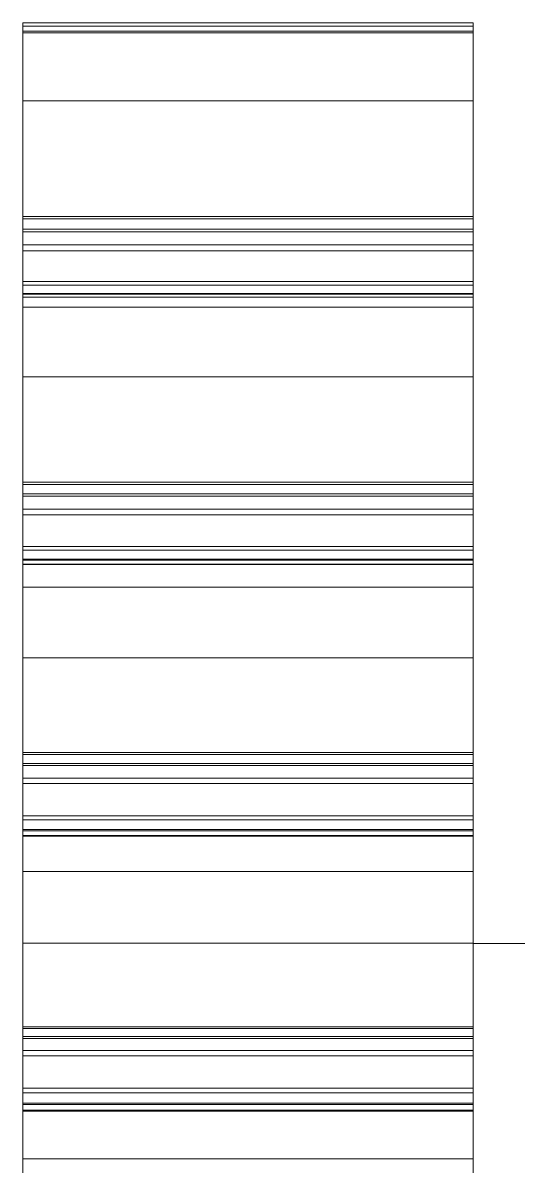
# Model space of a CAD drawing. Header units: millimetres. Extents: x 278858 to 279223, y 218711 to 219074.
# Drawn here: x 279146.13 to 279151.63, y 218819.36 to 218832.05 of the extents above; entities that cross this region are included whole.
import ezdxf

# ---------------------------------------------------------------- set-up
doc = ezdxf.new("R2010")
doc.units = ezdxf.units.MM
doc.header["$LTSCALE"] = 2
doc.layers.add('AM_9', color=251, linetype='Continuous', lineweight=15)

msp = doc.modelspace()

# ---------------------------------------------------------------- linework, layer by layer
at = {"layer": 'AM_9'}
for p, q in [((279146.131, 218832.014), (279146.131, 218832.049)), ((279146.131, 218832.049), (279151.131, 218832.049)), ((279146.131, 218831.957), (279146.131, 218832.014)), ((279146.131, 218832.014), (279151.131, 218832.014)), ((279146.131, 218831.956), (279146.131, 218831.957)), ((279146.131, 218831.957), (279146.131, 218831.957)), ((279146.131, 218831.957), (279146.131, 218831.957)), ((279146.131, 218831.957), (279146.131, 218831.957)), ((279146.131, 218831.957), (279151.131, 218831.957)), ((279146.131, 218831.955), (279146.131, 218831.956)), ((279146.131, 218831.954), (279146.131, 218831.955)), ((279146.131, 218831.953), (279146.131, 218831.954)), ((279146.131, 218831.952), (279146.131, 218831.953)), ((279146.131, 218831.95), (279146.131, 218831.952)), ((279146.131, 218831.948), (279146.131, 218831.95)), ((279146.131, 218831.946), (279146.131, 218831.948)), ((279146.131, 218831.944), (279146.131, 218831.946)), ((279146.131, 218831.941), (279146.131, 218831.944)), ((279146.131, 218831.938), (279146.131, 218831.941)), ((279146.131, 218831.938), (279146.131, 218831.183)), ((279146.131, 218831.938), (279151.131, 218831.938)), ((279151.131, 218832.049), (279151.131, 218832.014)), ((279151.131, 218832.014), (279151.131, 218831.957)), ((279151.131, 218831.957), (279151.131, 218831.956)), ((279151.131, 218831.957), (279151.131, 218831.957)), ((279151.131, 218831.957), (279151.131, 218831.957)), ((279151.131, 218831.957), (279151.131, 218831.957)), ((279151.131, 218831.956), (279151.131, 218831.955)), ((279151.131, 218831.955), (279151.131, 218831.954)), ((279151.131, 218831.954), (279151.131, 218831.953)), ((279151.131, 218831.953), (279151.131, 218831.952)), ((279151.131, 218831.952), (279151.131, 218831.95)), ((279151.131, 218831.95), (279151.131, 218831.948)), ((279151.131, 218831.948), (279151.131, 218831.946)), ((279151.131, 218831.946), (279151.131, 218831.944)), ((279151.131, 218831.944), (279151.131, 218831.941)), ((279151.131, 218831.941), (279151.131, 218831.938)), ((279151.131, 218831.183), (279151.131, 218831.938)), ((279146.131, 218831.141), (279146.131, 218831.183)), ((279146.131, 218831.183), (279151.131, 218831.183)), ((279151.131, 218831.183), (279151.131, 218831.141)), ((279146.131, 218831.1), (279146.131, 218831.141)), ((279146.131, 218831.059), (279146.131, 218831.1)), ((279146.131, 218831.019), (279146.131, 218831.059)), ((279151.131, 218831.141), (279151.131, 218831.1)), ((279151.131, 218831.1), (279151.131, 218831.059)), ((279151.131, 218831.059), (279151.131, 218831.019)), ((279146.131, 218830.979), (279146.131, 218831.019)), ((279146.131, 218830.94), (279146.131, 218830.979)), ((279146.131, 218830.901), (279146.131, 218830.94)), ((279151.131, 218831.019), (279151.131, 218830.979)), ((279151.131, 218830.979), (279151.131, 218830.94)), ((279151.131, 218830.94), (279151.131, 218830.901)), ((279146.131, 218830.863), (279146.131, 218830.901)), ((279146.131, 218830.825), (279146.131, 218830.863)), ((279146.131, 218830.788), (279146.131, 218830.825)), ((279146.131, 218830.751), (279146.131, 218830.788)), ((279151.131, 218830.901), (279151.131, 218830.863)), ((279151.131, 218830.863), (279151.131, 218830.825)), ((279151.131, 218830.825), (279151.131, 218830.788)), ((279151.131, 218830.788), (279151.131, 218830.751)), ((279146.131, 218830.714), (279146.131, 218830.751)), ((279146.131, 218830.678), (279146.131, 218830.714)), ((279146.131, 218830.643), (279146.131, 218830.678)), ((279151.131, 218830.751), (279151.131, 218830.714)), ((279151.131, 218830.714), (279151.131, 218830.678)), ((279151.131, 218830.678), (279151.131, 218830.643)), ((279146.131, 218830.608), (279146.131, 218830.643)), ((279146.131, 218830.573), (279146.131, 218830.608)), ((279146.131, 218830.539), (279146.131, 218830.573)), ((279146.131, 218830.505), (279146.131, 218830.539)), ((279151.131, 218830.643), (279151.131, 218830.608)), ((279151.131, 218830.608), (279151.131, 218830.573)), ((279151.131, 218830.573), (279151.131, 218830.539)), ((279151.131, 218830.539), (279151.131, 218830.505)), ((279146.131, 218830.472), (279146.131, 218830.505)), ((279146.131, 218830.439), (279146.131, 218830.472)), ((279146.131, 218830.407), (279146.131, 218830.439)), ((279146.131, 218830.375), (279146.131, 218830.407)), ((279151.131, 218830.505), (279151.131, 218830.472)), ((279151.131, 218830.472), (279151.131, 218830.439)), ((279151.131, 218830.439), (279151.131, 218830.407)), ((279151.131, 218830.407), (279151.131, 218830.375)), ((279146.131, 218830.343), (279146.131, 218830.375)), ((279146.131, 218830.312), (279146.131, 218830.343)), ((279146.131, 218830.282), (279146.131, 218830.312)), ((279146.131, 218830.252), (279146.131, 218830.282)), ((279151.131, 218830.375), (279151.131, 218830.343)), ((279151.131, 218830.343), (279151.131, 218830.312)), ((279151.131, 218830.312), (279151.131, 218830.282)), ((279151.131, 218830.282), (279151.131, 218830.252)), ((279146.131, 218830.222), (279146.131, 218830.252)), ((279146.131, 218830.193), (279146.131, 218830.222)), ((279146.131, 218830.164), (279146.131, 218830.193)), ((279146.131, 218830.135), (279146.131, 218830.164)), ((279151.131, 218830.252), (279151.131, 218830.222)), ((279151.131, 218830.222), (279151.131, 218830.193)), ((279151.131, 218830.193), (279151.131, 218830.164)), ((279151.131, 218830.164), (279151.131, 218830.135)), ((279146.131, 218830.107), (279146.131, 218830.135)), ((279146.131, 218830.08), (279146.131, 218830.107)), ((279146.131, 218830.053), (279146.131, 218830.08)), ((279146.131, 218830.026), (279146.131, 218830.053)), ((279146.131, 218829.999), (279146.131, 218830.026)), ((279151.131, 218830.135), (279151.131, 218830.107)), ((279151.131, 218830.107), (279151.131, 218830.08)), ((279151.131, 218830.08), (279151.131, 218830.053)), ((279151.131, 218830.053), (279151.131, 218830.026)), ((279151.131, 218830.026), (279151.131, 218829.999)), ((279146.131, 218829.974), (279146.131, 218829.999)), ((279146.131, 218829.948), (279146.131, 218829.974)), ((279146.131, 218829.923), (279146.131, 218829.948)), ((279146.131, 218829.898), (279146.131, 218829.923)), ((279146.131, 218829.872), (279146.131, 218829.898)), ((279146.131, 218829.898), (279151.131, 218829.898)), ((279151.131, 218829.999), (279151.131, 218829.974)), ((279151.131, 218829.974), (279151.131, 218829.948)), ((279151.131, 218829.948), (279151.131, 218829.923)), ((279151.131, 218829.923), (279151.131, 218829.898)), ((279151.131, 218829.898), (279151.131, 218829.872)), ((279146.131, 218829.758), (279146.131, 218829.872)), ((279146.131, 218829.872), (279151.131, 218829.872)), ((279151.131, 218829.872), (279151.131, 218829.758)), ((279146.131, 218829.731), (279146.131, 218829.758)), ((279146.131, 218829.758), (279151.131, 218829.758)), ((279146.131, 218829.585), (279146.131, 218829.731)), ((279146.131, 218829.731), (279151.131, 218829.731)), ((279151.131, 218829.758), (279151.131, 218829.731)), ((279151.131, 218829.731), (279151.131, 218829.585)), ((279146.131, 218829.52), (279146.131, 218829.585)), ((279146.131, 218829.585), (279151.131, 218829.585)), ((279146.131, 218829.52), (279146.131, 218829.176)), ((279146.131, 218829.52), (279151.131, 218829.52)), ((279151.131, 218829.585), (279151.131, 218829.52)), ((279151.131, 218829.176), (279151.131, 218829.52)), ((279146.131, 218829.136), (279146.131, 218829.176)), ((279146.131, 218829.176), (279151.131, 218829.176)), ((279146.131, 218829.046), (279146.131, 218829.136)), ((279146.131, 218829.136), (279151.131, 218829.136)), ((279151.131, 218829.176), (279151.131, 218829.136)), ((279151.131, 218829.136), (279151.131, 218829.046)), ((279146.131, 218829.036), (279146.131, 218829.046)), ((279146.131, 218829.046), (279151.131, 218829.046)), ((279146.131, 218829.005), (279146.131, 218829.036)), ((279146.131, 218829.036), (279151.131, 218829.036)), ((279151.131, 218829.046), (279151.131, 218829.036)), ((279151.131, 218829.036), (279151.131, 218829.005)), ((279146.131, 218829.004), (279146.131, 218829.005)), ((279146.131, 218829.005), (279146.131, 218829.005)), ((279146.131, 218829.005), (279146.131, 218829.005)), ((279146.131, 218829.005), (279151.131, 218829.005)), ((279146.131, 218829.003), (279146.131, 218829.004)), ((279146.131, 218829.004), (279146.131, 218829.004)), ((279146.131, 218829.002), (279146.131, 218829.003)), ((279146.131, 218829.001), (279146.131, 218829.002)), ((279146.131, 218829), (279146.131, 218829.001)), ((279146.131, 218828.998), (279146.131, 218829)), ((279146.131, 218828.997), (279146.131, 218828.998)), ((279146.131, 218828.995), (279146.131, 218828.997)), ((279146.131, 218828.993), (279146.131, 218828.995)), ((279146.131, 218828.991), (279146.131, 218828.993)), ((279146.131, 218828.988), (279146.131, 218828.991)), ((279146.131, 218828.986), (279146.131, 218828.988)), ((279146.131, 218828.983), (279146.131, 218828.986)), ((279146.131, 218828.98), (279146.131, 218828.983)), ((279146.131, 218828.977), (279146.131, 218828.98)), ((279146.131, 218828.973), (279146.131, 218828.977)), ((279146.131, 218828.97), (279146.131, 218828.973)), ((279146.131, 218828.966), (279146.131, 218828.97)), ((279146.131, 218828.962), (279146.131, 218828.966)), ((279146.131, 218828.957), (279146.131, 218828.962)), ((279146.131, 218828.953), (279146.131, 218828.957)), ((279146.131, 218828.948), (279146.131, 218828.953)), ((279146.131, 218828.943), (279146.131, 218828.948)), ((279146.131, 218828.937), (279146.131, 218828.943)), ((279146.131, 218828.932), (279146.131, 218828.937)), ((279146.131, 218828.926), (279146.131, 218828.932)), ((279146.131, 218828.92), (279146.131, 218828.926)), ((279146.131, 218828.914), (279146.131, 218828.92)), ((279146.131, 218828.907), (279146.131, 218828.914)), ((279146.131, 218828.9), (279146.131, 218828.907)), ((279146.131, 218828.893), (279146.131, 218828.9)), ((279146.131, 218828.893), (279146.131, 218828.121)), ((279146.131, 218828.893), (279151.131, 218828.893)), ((279151.131, 218829.005), (279151.131, 218829.004)), ((279151.131, 218829.005), (279151.131, 218829.005)), ((279151.131, 218829.005), (279151.131, 218829.005)), ((279151.131, 218829.004), (279151.131, 218829.003)), ((279151.131, 218829.004), (279151.131, 218829.004)), ((279151.131, 218829.003), (279151.131, 218829.002)), ((279151.131, 218829.002), (279151.131, 218829.001)), ((279151.131, 218829.001), (279151.131, 218829)), ((279151.131, 218829), (279151.131, 218828.998)), ((279151.131, 218828.998), (279151.131, 218828.997)), ((279151.131, 218828.997), (279151.131, 218828.995)), ((279151.131, 218828.995), (279151.131, 218828.993)), ((279151.131, 218828.993), (279151.131, 218828.991)), ((279151.131, 218828.991), (279151.131, 218828.988)), ((279151.131, 218828.988), (279151.131, 218828.986)), ((279151.131, 218828.986), (279151.131, 218828.983)), ((279151.131, 218828.983), (279151.131, 218828.98)), ((279151.131, 218828.98), (279151.131, 218828.977)), ((279151.131, 218828.977), (279151.131, 218828.973)), ((279151.131, 218828.973), (279151.131, 218828.97)), ((279151.131, 218828.97), (279151.131, 218828.966)), ((279151.131, 218828.966), (279151.131, 218828.962)), ((279151.131, 218828.962), (279151.131, 218828.957)), ((279151.131, 218828.957), (279151.131, 218828.953)), ((279151.131, 218828.953), (279151.131, 218828.948)), ((279151.131, 218828.948), (279151.131, 218828.943)), ((279151.131, 218828.943), (279151.131, 218828.937)), ((279151.131, 218828.937), (279151.131, 218828.932)), ((279151.131, 218828.932), (279151.131, 218828.926)), ((279151.131, 218828.926), (279151.131, 218828.92)), ((279151.131, 218828.92), (279151.131, 218828.914)), ((279151.131, 218828.914), (279151.131, 218828.907)), ((279151.131, 218828.907), (279151.131, 218828.9)), ((279151.131, 218828.9), (279151.131, 218828.893)), ((279151.131, 218828.121), (279151.131, 218828.893)), ((279146.131, 218828.083), (279146.131, 218828.121)), ((279146.131, 218828.121), (279151.131, 218828.121)), ((279151.131, 218828.121), (279151.131, 218828.083)), ((279146.131, 218828.045), (279146.131, 218828.083)), ((279146.131, 218828.007), (279146.131, 218828.045)), ((279146.131, 218827.97), (279146.131, 218828.007)), ((279151.131, 218828.083), (279151.131, 218828.045)), ((279151.131, 218828.045), (279151.131, 218828.007)), ((279151.131, 218828.007), (279151.131, 218827.97)), ((279146.131, 218827.933), (279146.131, 218827.97)), ((279146.131, 218827.897), (279146.131, 218827.933)), ((279146.131, 218827.862), (279146.131, 218827.897)), ((279151.131, 218827.97), (279151.131, 218827.933)), ((279151.131, 218827.933), (279151.131, 218827.897)), ((279151.131, 218827.897), (279151.131, 218827.862)), ((279146.131, 218827.826), (279146.131, 218827.862)), ((279146.131, 218827.792), (279146.131, 218827.826)), ((279146.131, 218827.757), (279146.131, 218827.792)), ((279146.131, 218827.723), (279146.131, 218827.757)), ((279151.131, 218827.862), (279151.131, 218827.826)), ((279151.131, 218827.826), (279151.131, 218827.792)), ((279151.131, 218827.792), (279151.131, 218827.757)), ((279151.131, 218827.757), (279151.131, 218827.723)), ((279146.131, 218827.69), (279146.131, 218827.723)), ((279146.131, 218827.657), (279146.131, 218827.69)), ((279146.131, 218827.625), (279146.131, 218827.657)), ((279146.131, 218827.593), (279146.131, 218827.625)), ((279151.131, 218827.723), (279151.131, 218827.69)), ((279151.131, 218827.69), (279151.131, 218827.657)), ((279151.131, 218827.657), (279151.131, 218827.625)), ((279151.131, 218827.625), (279151.131, 218827.593)), ((279146.131, 218827.561), (279146.131, 218827.593)), ((279146.131, 218827.53), (279146.131, 218827.561)), ((279146.131, 218827.499), (279146.131, 218827.53)), ((279146.131, 218827.469), (279146.131, 218827.499)), ((279151.131, 218827.593), (279151.131, 218827.561)), ((279151.131, 218827.561), (279151.131, 218827.53)), ((279151.131, 218827.53), (279151.131, 218827.499)), ((279151.131, 218827.499), (279151.131, 218827.469)), ((279146.131, 218827.439), (279146.131, 218827.469)), ((279146.131, 218827.409), (279146.131, 218827.439)), ((279146.131, 218827.38), (279146.131, 218827.409)), ((279146.131, 218827.352), (279146.131, 218827.38)), ((279151.131, 218827.469), (279151.131, 218827.439)), ((279151.131, 218827.439), (279151.131, 218827.409)), ((279151.131, 218827.409), (279151.131, 218827.38)), ((279151.131, 218827.38), (279151.131, 218827.352)), ((279146.131, 218827.324), (279146.131, 218827.352)), ((279146.131, 218827.296), (279146.131, 218827.324)), ((279146.131, 218827.268), (279146.131, 218827.296)), ((279146.131, 218827.242), (279146.131, 218827.268)), ((279146.131, 218827.215), (279146.131, 218827.242)), ((279151.131, 218827.352), (279151.131, 218827.324)), ((279151.131, 218827.324), (279151.131, 218827.296)), ((279151.131, 218827.296), (279151.131, 218827.268)), ((279151.131, 218827.268), (279151.131, 218827.242)), ((279151.131, 218827.242), (279151.131, 218827.215)), ((279146.131, 218827.189), (279146.131, 218827.215)), ((279146.131, 218827.163), (279146.131, 218827.189)), ((279146.131, 218827.138), (279146.131, 218827.163)), ((279146.131, 218827.113), (279146.131, 218827.138)), ((279146.131, 218827.088), (279146.131, 218827.113)), ((279151.131, 218827.215), (279151.131, 218827.189)), ((279151.131, 218827.189), (279151.131, 218827.163)), ((279151.131, 218827.163), (279151.131, 218827.138)), ((279151.131, 218827.138), (279151.131, 218827.113)), ((279151.131, 218827.113), (279151.131, 218827.088)), ((279146.131, 218827.064), (279146.131, 218827.088)), ((279146.131, 218827.041), (279146.131, 218827.064)), ((279146.131, 218827.017), (279146.131, 218827.041)), ((279146.131, 218826.994), (279146.131, 218827.017)), ((279146.131, 218826.972), (279146.131, 218826.994)), ((279151.131, 218827.088), (279151.131, 218827.064)), ((279151.131, 218827.064), (279151.131, 218827.041)), ((279151.131, 218827.041), (279151.131, 218827.017)), ((279151.131, 218827.017), (279151.131, 218826.994)), ((279151.131, 218826.994), (279151.131, 218826.972)), ((279146.131, 218826.95), (279146.131, 218826.972)), ((279146.131, 218826.925), (279146.131, 218826.95)), ((279146.131, 218826.95), (279151.131, 218826.95)), ((279146.131, 218826.819), (279146.131, 218826.925)), ((279146.131, 218826.925), (279151.131, 218826.925)), ((279151.131, 218826.972), (279151.131, 218826.95)), ((279151.131, 218826.95), (279151.131, 218826.925)), ((279151.131, 218826.925), (279151.131, 218826.819)), ((279146.131, 218826.794), (279146.131, 218826.819)), ((279146.131, 218826.819), (279151.131, 218826.819)), ((279146.131, 218826.652), (279146.131, 218826.794)), ((279146.131, 218826.794), (279151.131, 218826.794)), ((279151.131, 218826.819), (279151.131, 218826.794)), ((279151.131, 218826.794), (279151.131, 218826.652)), ((279146.131, 218826.588), (279146.131, 218826.652)), ((279146.131, 218826.652), (279151.131, 218826.652)), ((279151.131, 218826.652), (279151.131, 218826.588)), ((279146.131, 218826.588), (279146.131, 218826.237)), ((279146.131, 218826.588), (279151.131, 218826.588)), ((279151.131, 218826.237), (279151.131, 218826.588)), ((279146.131, 218826.194), (279146.131, 218826.237)), ((279146.131, 218826.237), (279151.131, 218826.237)), ((279151.131, 218826.237), (279151.131, 218826.194)), ((279146.131, 218826.095), (279146.131, 218826.194)), ((279146.131, 218826.194), (279151.131, 218826.194)), ((279146.131, 218826.083), (279146.131, 218826.095)), ((279146.131, 218826.095), (279151.131, 218826.095)), ((279151.131, 218826.194), (279151.131, 218826.095)), ((279151.131, 218826.095), (279151.131, 218826.083)), ((279146.131, 218826.041), (279146.131, 218826.083)), ((279146.131, 218826.083), (279151.131, 218826.083)), ((279146.131, 218826.037), (279146.131, 218826.041)), ((279146.131, 218826.041), (279151.131, 218826.041)), ((279146.131, 218826.034), (279146.131, 218826.037)), ((279146.131, 218826.037), (279151.131, 218826.037)), ((279146.131, 218826.032), (279146.131, 218826.034)), ((279146.131, 218826.029), (279146.131, 218826.032)), ((279146.131, 218826.026), (279146.131, 218826.029)), ((279146.131, 218826.023), (279146.131, 218826.026)), ((279146.131, 218826.02), (279146.131, 218826.023)), ((279146.131, 218826.016), (279146.131, 218826.02)), ((279146.131, 218826.013), (279146.131, 218826.016)), ((279146.131, 218826.009), (279146.131, 218826.013)), ((279146.131, 218826.005), (279146.131, 218826.009)), ((279146.131, 218826.001), (279146.131, 218826.005)), ((279146.131, 218825.996), (279146.131, 218826.001)), ((279146.131, 218825.991), (279146.131, 218825.996)), ((279146.131, 218825.987), (279146.131, 218825.991)), ((279146.131, 218825.981), (279146.131, 218825.987)), ((279146.131, 218825.976), (279146.131, 218825.981)), ((279146.131, 218825.971), (279146.131, 218825.976)), ((279146.131, 218825.965), (279146.131, 218825.971)), ((279146.131, 218825.959), (279146.131, 218825.965)), ((279151.131, 218826.083), (279151.131, 218826.041)), ((279151.131, 218826.041), (279151.131, 218826.037)), ((279151.131, 218826.037), (279151.131, 218826.034)), ((279151.131, 218826.034), (279151.131, 218826.032)), ((279151.131, 218826.032), (279151.131, 218826.029)), ((279151.131, 218826.029), (279151.131, 218826.026)), ((279151.131, 218826.026), (279151.131, 218826.023)), ((279151.131, 218826.023), (279151.131, 218826.02)), ((279151.131, 218826.02), (279151.131, 218826.016)), ((279151.131, 218826.016), (279151.131, 218826.013)), ((279151.131, 218826.013), (279151.131, 218826.009)), ((279151.131, 218826.009), (279151.131, 218826.005)), ((279151.131, 218826.005), (279151.131, 218826.001)), ((279151.131, 218826.001), (279151.131, 218825.996)), ((279151.131, 218825.996), (279151.131, 218825.991)), ((279151.131, 218825.991), (279151.131, 218825.987)), ((279151.131, 218825.987), (279151.131, 218825.981)), ((279151.131, 218825.981), (279151.131, 218825.976)), ((279151.131, 218825.976), (279151.131, 218825.971)), ((279151.131, 218825.971), (279151.131, 218825.965)), ((279151.131, 218825.965), (279151.131, 218825.959)), ((279146.131, 218825.953), (279146.131, 218825.959)), ((279146.131, 218825.946), (279146.131, 218825.953)), ((279146.131, 218825.939), (279146.131, 218825.946)), ((279146.131, 218825.932), (279146.131, 218825.939)), ((279146.131, 218825.925), (279146.131, 218825.932)), ((279146.131, 218825.918), (279146.131, 218825.925)), ((279146.131, 218825.91), (279146.131, 218825.918)), ((279146.131, 218825.902), (279146.131, 218825.91)), ((279146.131, 218825.894), (279146.131, 218825.902)), ((279146.131, 218825.885), (279146.131, 218825.894)), ((279146.131, 218825.876), (279146.131, 218825.885)), ((279146.131, 218825.867), (279146.131, 218825.876)), ((279146.131, 218825.858), (279146.131, 218825.867)), ((279146.131, 218825.849), (279146.131, 218825.858)), ((279146.131, 218825.839), (279146.131, 218825.849)), ((279146.131, 218825.828), (279146.131, 218825.839)), ((279151.131, 218825.959), (279151.131, 218825.953)), ((279151.131, 218825.953), (279151.131, 218825.946)), ((279151.131, 218825.946), (279151.131, 218825.939)), ((279151.131, 218825.939), (279151.131, 218825.932)), ((279151.131, 218825.932), (279151.131, 218825.925)), ((279151.131, 218825.925), (279151.131, 218825.918)), ((279151.131, 218825.918), (279151.131, 218825.91)), ((279151.131, 218825.91), (279151.131, 218825.902)), ((279151.131, 218825.902), (279151.131, 218825.894)), ((279151.131, 218825.894), (279151.131, 218825.885)), ((279151.131, 218825.885), (279151.131, 218825.876)), ((279151.131, 218825.876), (279151.131, 218825.867)), ((279151.131, 218825.867), (279151.131, 218825.858)), ((279151.131, 218825.858), (279151.131, 218825.849)), ((279151.131, 218825.849), (279151.131, 218825.839)), ((279151.131, 218825.839), (279151.131, 218825.828)), ((279146.131, 218825.818), (279146.131, 218825.828)), ((279146.131, 218825.807), (279146.131, 218825.818)), ((279146.131, 218825.796), (279146.131, 218825.807)), ((279146.131, 218825.785), (279146.131, 218825.796)), ((279146.131, 218825.785), (279146.131, 218824.999)), ((279146.131, 218825.785), (279151.131, 218825.785)), ((279151.131, 218825.828), (279151.131, 218825.818)), ((279151.131, 218825.818), (279151.131, 218825.807)), ((279151.131, 218825.807), (279151.131, 218825.796)), ((279151.131, 218825.796), (279151.131, 218825.785)), ((279151.131, 218824.999), (279151.131, 218825.785)), ((279146.131, 218824.964), (279146.131, 218824.999)), ((279146.131, 218824.999), (279151.131, 218824.999)), ((279146.131, 218824.929), (279146.131, 218824.964)), ((279151.131, 218824.999), (279151.131, 218824.964)), ((279151.131, 218824.964), (279151.131, 218824.929)), ((279146.131, 218824.895), (279146.131, 218824.929)), ((279146.131, 218824.862), (279146.131, 218824.895)), ((279146.131, 218824.828), (279146.131, 218824.862)), ((279146.131, 218824.796), (279146.131, 218824.828)), ((279151.131, 218824.929), (279151.131, 218824.895)), ((279151.131, 218824.895), (279151.131, 218824.862)), ((279151.131, 218824.862), (279151.131, 218824.828)), ((279151.131, 218824.828), (279151.131, 218824.796)), ((279146.131, 218824.763), (279146.131, 218824.796)), ((279146.131, 218824.731), (279146.131, 218824.763)), ((279146.131, 218824.7), (279146.131, 218824.731)), ((279146.131, 218824.669), (279146.131, 218824.7)), ((279151.131, 218824.796), (279151.131, 218824.763)), ((279151.131, 218824.763), (279151.131, 218824.731)), ((279151.131, 218824.731), (279151.131, 218824.7)), ((279151.131, 218824.7), (279151.131, 218824.669)), ((279146.131, 218824.638), (279146.131, 218824.669)), ((279146.131, 218824.608), (279146.131, 218824.638)), ((279146.131, 218824.579), (279146.131, 218824.608)), ((279146.131, 218824.549), (279146.131, 218824.579)), ((279151.131, 218824.669), (279151.131, 218824.638)), ((279151.131, 218824.638), (279151.131, 218824.608)), ((279151.131, 218824.608), (279151.131, 218824.579)), ((279151.131, 218824.579), (279151.131, 218824.549)), ((279146.131, 218824.52), (279146.131, 218824.549)), ((279146.131, 218824.492), (279146.131, 218824.52)), ((279146.131, 218824.464), (279146.131, 218824.492)), ((279146.131, 218824.436), (279146.131, 218824.464)), ((279151.131, 218824.549), (279151.131, 218824.52)), ((279151.131, 218824.52), (279151.131, 218824.492)), ((279151.131, 218824.492), (279151.131, 218824.464)), ((279151.131, 218824.464), (279151.131, 218824.436)), ((279146.131, 218824.409), (279146.131, 218824.436)), ((279146.131, 218824.382), (279146.131, 218824.409)), ((279146.131, 218824.356), (279146.131, 218824.382)), ((279146.131, 218824.33), (279146.131, 218824.356)), ((279146.131, 218824.304), (279146.131, 218824.33)), ((279151.131, 218824.436), (279151.131, 218824.409)), ((279151.131, 218824.409), (279151.131, 218824.382)), ((279151.131, 218824.382), (279151.131, 218824.356)), ((279151.131, 218824.356), (279151.131, 218824.33)), ((279151.131, 218824.33), (279151.131, 218824.304)), ((279146.131, 218824.279), (279146.131, 218824.304)), ((279146.131, 218824.254), (279146.131, 218824.279)), ((279146.131, 218824.23), (279146.131, 218824.254)), ((279146.131, 218824.206), (279146.131, 218824.23)), ((279146.131, 218824.182), (279146.131, 218824.206)), ((279151.131, 218824.304), (279151.131, 218824.279)), ((279151.131, 218824.279), (279151.131, 218824.254)), ((279151.131, 218824.254), (279151.131, 218824.23)), ((279151.131, 218824.23), (279151.131, 218824.206)), ((279151.131, 218824.206), (279151.131, 218824.182)), ((279146.131, 218824.159), (279146.131, 218824.182)), ((279146.131, 218824.136), (279146.131, 218824.159)), ((279146.131, 218824.113), (279146.131, 218824.136)), ((279146.131, 218824.091), (279146.131, 218824.113)), ((279146.131, 218824.069), (279146.131, 218824.091)), ((279146.131, 218824.048), (279146.131, 218824.069)), ((279151.131, 218824.182), (279151.131, 218824.159)), ((279151.131, 218824.159), (279151.131, 218824.136)), ((279151.131, 218824.136), (279151.131, 218824.113)), ((279151.131, 218824.113), (279151.131, 218824.091)), ((279151.131, 218824.091), (279151.131, 218824.069)), ((279151.131, 218824.069), (279151.131, 218824.048)), ((279146.131, 218824.027), (279146.131, 218824.048)), ((279146.131, 218824.006), (279146.131, 218824.027)), ((279146.131, 218823.986), (279146.131, 218824.006)), ((279146.131, 218823.966), (279146.131, 218823.986)), ((279146.131, 218823.947), (279146.131, 218823.966)), ((279146.131, 218823.925), (279146.131, 218823.947)), ((279146.131, 218823.947), (279151.131, 218823.947)), ((279151.131, 218824.048), (279151.131, 218824.027)), ((279151.131, 218824.027), (279151.131, 218824.006)), ((279151.131, 218824.006), (279151.131, 218823.986)), ((279151.131, 218823.986), (279151.131, 218823.966)), ((279151.131, 218823.966), (279151.131, 218823.947)), ((279151.131, 218823.947), (279151.131, 218823.925)), ((279146.131, 218823.827), (279146.131, 218823.925)), ((279146.131, 218823.925), (279151.131, 218823.925)), ((279146.131, 218823.803), (279146.131, 218823.827)), ((279146.131, 218823.827), (279151.131, 218823.827)), ((279146.131, 218823.665), (279146.131, 218823.803)), ((279146.131, 218823.803), (279151.131, 218823.803)), ((279151.131, 218823.925), (279151.131, 218823.827)), ((279151.131, 218823.827), (279151.131, 218823.803)), ((279151.131, 218823.803), (279151.131, 218823.665)), ((279146.131, 218823.604), (279146.131, 218823.665)), ((279146.131, 218823.665), (279151.131, 218823.665)), ((279146.131, 218823.604), (279146.131, 218823.247)), ((279146.131, 218823.604), (279151.131, 218823.604)), ((279151.131, 218823.665), (279151.131, 218823.604)), ((279151.131, 218823.247), (279151.131, 218823.604)), ((279146.131, 218823.2), (279146.131, 218823.247)), ((279146.131, 218823.247), (279151.131, 218823.247)), ((279146.131, 218823.094), (279146.131, 218823.2)), ((279146.131, 218823.2), (279151.131, 218823.2)), ((279151.131, 218823.247), (279151.131, 218823.2)), ((279151.131, 218823.2), (279151.131, 218823.094)), ((279146.131, 218823.08), (279146.131, 218823.094)), ((279146.131, 218823.094), (279151.131, 218823.094)), ((279146.131, 218823.028), (279146.131, 218823.08)), ((279146.131, 218823.08), (279151.131, 218823.08)), ((279151.131, 218823.094), (279151.131, 218823.08)), ((279151.131, 218823.08), (279151.131, 218823.028)), ((279146.131, 218823.02), (279146.131, 218823.028)), ((279146.131, 218823.028), (279151.131, 218823.028)), ((279146.131, 218823.015), (279146.131, 218823.02)), ((279146.131, 218823.02), (279151.131, 218823.02)), ((279146.131, 218823.009), (279146.131, 218823.015)), ((279146.131, 218823.003), (279146.131, 218823.009)), ((279146.131, 218822.997), (279146.131, 218823.003)), ((279146.131, 218822.991), (279146.131, 218822.997)), ((279146.131, 218822.985), (279146.131, 218822.991)), ((279146.131, 218822.978), (279146.131, 218822.985)), ((279146.131, 218822.971), (279146.131, 218822.978)), ((279146.131, 218822.964), (279146.131, 218822.971)), ((279146.131, 218822.957), (279146.131, 218822.964)), ((279146.131, 218822.949), (279146.131, 218822.957)), ((279146.131, 218822.942), (279146.131, 218822.949)), ((279146.131, 218822.934), (279146.131, 218822.942)), ((279146.131, 218822.925), (279146.131, 218822.934)), ((279146.131, 218822.917), (279146.131, 218822.925)), ((279146.131, 218822.908), (279146.131, 218822.917)), ((279151.131, 218823.028), (279151.131, 218823.02)), ((279151.131, 218823.02), (279151.131, 218823.015)), ((279151.131, 218823.015), (279151.131, 218823.009)), ((279151.131, 218823.009), (279151.131, 218823.003)), ((279151.131, 218823.003), (279151.131, 218822.997)), ((279151.131, 218822.997), (279151.131, 218822.991)), ((279151.131, 218822.991), (279151.131, 218822.985)), ((279151.131, 218822.985), (279151.131, 218822.978)), ((279151.131, 218822.978), (279151.131, 218822.971)), ((279151.131, 218822.971), (279151.131, 218822.964)), ((279151.131, 218822.964), (279151.131, 218822.957)), ((279151.131, 218822.957), (279151.131, 218822.949)), ((279151.131, 218822.949), (279151.131, 218822.942)), ((279151.131, 218822.942), (279151.131, 218822.934)), ((279151.131, 218822.934), (279151.131, 218822.925)), ((279151.131, 218822.925), (279151.131, 218822.917)), ((279151.131, 218822.917), (279151.131, 218822.908)), ((279146.131, 218822.899), (279146.131, 218822.908)), ((279146.131, 218822.89), (279146.131, 218822.899)), ((279146.131, 218822.88), (279146.131, 218822.89)), ((279146.131, 218822.87), (279146.131, 218822.88)), ((279146.131, 218822.86), (279146.131, 218822.87)), ((279146.131, 218822.85), (279146.131, 218822.86)), ((279146.131, 218822.839), (279146.131, 218822.85)), ((279146.131, 218822.828), (279146.131, 218822.839)), ((279146.131, 218822.817), (279146.131, 218822.828)), ((279146.131, 218822.805), (279146.131, 218822.817)), ((279146.131, 218822.793), (279146.131, 218822.805)), ((279146.131, 218822.781), (279146.131, 218822.793)), ((279151.131, 218822.908), (279151.131, 218822.899)), ((279151.131, 218822.899), (279151.131, 218822.89)), ((279151.131, 218822.89), (279151.131, 218822.88)), ((279151.131, 218822.88), (279151.131, 218822.87)), ((279151.131, 218822.87), (279151.131, 218822.86)), ((279151.131, 218822.86), (279151.131, 218822.85)), ((279151.131, 218822.85), (279151.131, 218822.839)), ((279151.131, 218822.839), (279151.131, 218822.828)), ((279151.131, 218822.828), (279151.131, 218822.817)), ((279151.131, 218822.817), (279151.131, 218822.805)), ((279151.131, 218822.805), (279151.131, 218822.793)), ((279151.131, 218822.793), (279151.131, 218822.781)), ((279146.131, 218822.769), (279146.131, 218822.781)), ((279146.131, 218822.756), (279146.131, 218822.769)), ((279146.131, 218822.743), (279146.131, 218822.756)), ((279146.131, 218822.73), (279146.131, 218822.743)), ((279146.131, 218822.716), (279146.131, 218822.73)), ((279146.131, 218822.702), (279146.131, 218822.716)), ((279146.131, 218822.688), (279146.131, 218822.702)), ((279146.131, 218822.674), (279146.131, 218822.688)), ((279146.131, 218822.659), (279146.131, 218822.674)), ((279151.131, 218822.781), (279151.131, 218822.769)), ((279151.131, 218822.769), (279151.131, 218822.756)), ((279151.131, 218822.756), (279151.131, 218822.743)), ((279151.131, 218822.743), (279151.131, 218822.73)), ((279151.131, 218822.73), (279151.131, 218822.716)), ((279151.131, 218822.716), (279151.131, 218822.702)), ((279151.131, 218822.702), (279151.131, 218822.688)), ((279151.131, 218822.688), (279151.131, 218822.674)), ((279151.131, 218822.674), (279151.131, 218822.659)), ((279146.131, 218822.643), (279146.131, 218822.659)), ((279146.131, 218822.628), (279146.131, 218822.643)), ((279146.131, 218822.628), (279146.131, 218821.832)), ((279146.131, 218822.628), (279151.131, 218822.628)), ((279151.131, 218822.659), (279151.131, 218822.643)), ((279151.131, 218822.643), (279151.131, 218822.628)), ((279151.131, 218821.832), (279151.131, 218822.628)), ((279146.131, 218821.801), (279146.131, 218821.832)), ((279146.131, 218821.832), (279151.131, 218821.832)), ((279146.131, 218821.77), (279146.131, 218821.801)), ((279151.131, 218821.832), (279151.131, 218821.801)), ((279176.131, 218821.828), (279151.131, 218821.828)), ((279151.131, 218821.801), (279151.131, 218821.77)), ((279146.131, 218821.739), (279146.131, 218821.77)), ((279146.131, 218821.709), (279146.131, 218821.739)), ((279146.131, 218821.68), (279146.131, 218821.709)), ((279146.131, 218821.65), (279146.131, 218821.68)), ((279146.131, 218821.622), (279146.131, 218821.65)), ((279151.131, 218821.77), (279151.131, 218821.739)), ((279151.131, 218821.739), (279151.131, 218821.709)), ((279151.131, 218821.709), (279151.131, 218821.68)), ((279151.131, 218821.68), (279151.131, 218821.65)), ((279151.131, 218821.65), (279151.131, 218821.622)), ((279146.131, 218821.593), (279146.131, 218821.622)), ((279146.131, 218821.565), (279146.131, 218821.593)), ((279146.131, 218821.538), (279146.131, 218821.565)), ((279146.131, 218821.51), (279146.131, 218821.538)), ((279151.131, 218821.622), (279151.131, 218821.593)), ((279151.131, 218821.593), (279151.131, 218821.565)), ((279151.131, 218821.565), (279151.131, 218821.538)), ((279151.131, 218821.538), (279151.131, 218821.51)), ((279146.131, 218821.484), (279146.131, 218821.51)), ((279146.131, 218821.457), (279146.131, 218821.484)), ((279146.131, 218821.431), (279146.131, 218821.457)), ((279146.131, 218821.406), (279146.131, 218821.431)), ((279146.131, 218821.381), (279146.131, 218821.406)), ((279151.131, 218821.51), (279151.131, 218821.484)), ((279151.131, 218821.484), (279151.131, 218821.457)), ((279151.131, 218821.457), (279151.131, 218821.431)), ((279151.131, 218821.431), (279151.131, 218821.406)), ((279151.131, 218821.406), (279151.131, 218821.381)), ((279146.131, 218821.356), (279146.131, 218821.381)), ((279146.131, 218821.331), (279146.131, 218821.356)), ((279146.131, 218821.307), (279146.131, 218821.331)), ((279146.131, 218821.284), (279146.131, 218821.307)), ((279146.131, 218821.26), (279146.131, 218821.284)), ((279151.131, 218821.381), (279151.131, 218821.356)), ((279151.131, 218821.356), (279151.131, 218821.331)), ((279151.131, 218821.331), (279151.131, 218821.307)), ((279151.131, 218821.307), (279151.131, 218821.284)), ((279151.131, 218821.284), (279151.131, 218821.26)), ((279146.131, 218821.238), (279146.131, 218821.26)), ((279146.131, 218821.215), (279146.131, 218821.238)), ((279146.131, 218821.193), (279146.131, 218821.215)), ((279146.131, 218821.171), (279146.131, 218821.193)), ((279146.131, 218821.15), (279146.131, 218821.171)), ((279146.131, 218821.129), (279146.131, 218821.15)), ((279151.131, 218821.26), (279151.131, 218821.238)), ((279151.131, 218821.238), (279151.131, 218821.215)), ((279151.131, 218821.215), (279151.131, 218821.193)), ((279151.131, 218821.193), (279151.131, 218821.171)), ((279151.131, 218821.171), (279151.131, 218821.15)), ((279151.131, 218821.15), (279151.131, 218821.129)), ((279146.131, 218821.108), (279146.131, 218821.129)), ((279146.131, 218821.088), (279146.131, 218821.108)), ((279146.131, 218821.068), (279146.131, 218821.088)), ((279146.131, 218821.048), (279146.131, 218821.068)), ((279146.131, 218821.029), (279146.131, 218821.048)), ((279146.131, 218821.01), (279146.131, 218821.029)), ((279151.131, 218821.129), (279151.131, 218821.108)), ((279151.131, 218821.108), (279151.131, 218821.088)), ((279151.131, 218821.088), (279151.131, 218821.068)), ((279151.131, 218821.068), (279151.131, 218821.048)), ((279151.131, 218821.048), (279151.131, 218821.029)), ((279151.131, 218821.029), (279151.131, 218821.01)), ((279146.131, 218820.992), (279146.131, 218821.01)), ((279146.131, 218820.974), (279146.131, 218820.992)), ((279146.131, 218820.956), (279146.131, 218820.974)), ((279146.131, 218820.938), (279146.131, 218820.956)), ((279146.131, 218820.921), (279146.131, 218820.938)), ((279146.131, 218820.904), (279146.131, 218820.921)), ((279146.131, 218820.885), (279146.131, 218820.904)), ((279146.131, 218820.904), (279151.131, 218820.904)), ((279146.131, 218820.795), (279146.131, 218820.885)), ((279146.131, 218820.885), (279151.131, 218820.885)), ((279151.131, 218821.01), (279151.131, 218820.992)), ((279151.131, 218820.992), (279151.131, 218820.974)), ((279151.131, 218820.974), (279151.131, 218820.956)), ((279151.131, 218820.956), (279151.131, 218820.938)), ((279151.131, 218820.938), (279151.131, 218820.921)), ((279151.131, 218820.921), (279151.131, 218820.904)), ((279151.131, 218820.904), (279151.131, 218820.885)), ((279151.131, 218820.885), (279151.131, 218820.795)), ((279146.131, 218820.774), (279146.131, 218820.795)), ((279146.131, 218820.795), (279151.131, 218820.795)), ((279146.131, 218820.641), (279146.131, 218820.774)), ((279146.131, 218820.774), (279151.131, 218820.774)), ((279151.131, 218820.795), (279151.131, 218820.774)), ((279151.131, 218820.774), (279151.131, 218820.641)), ((279146.131, 218820.582), (279146.131, 218820.641)), ((279146.131, 218820.641), (279151.131, 218820.641)), ((279151.131, 218820.641), (279151.131, 218820.582)), ((279146.131, 218820.582), (279146.131, 218820.221)), ((279146.131, 218820.582), (279151.131, 218820.582)), ((279151.131, 218820.221), (279151.131, 218820.582)), ((279146.131, 218820.171), (279146.131, 218820.221)), ((279146.131, 218820.221), (279151.131, 218820.221)), ((279146.131, 218820.057), (279146.131, 218820.171)), ((279146.131, 218820.171), (279151.131, 218820.171)), ((279151.131, 218820.221), (279151.131, 218820.171)), ((279151.131, 218820.171), (279151.131, 218820.057)), ((279146.131, 218820.041), (279146.131, 218820.057)), ((279146.131, 218820.057), (279151.131, 218820.057)), ((279146.131, 218819.979), (279146.131, 218820.041)), ((279146.131, 218820.041), (279151.131, 218820.041)), ((279151.131, 218820.057), (279151.131, 218820.041)), ((279151.131, 218820.041), (279151.131, 218819.979)), ((279146.131, 218819.968), (279146.131, 218819.979)), ((279146.131, 218819.979), (279151.131, 218819.979)), ((279146.131, 218819.96), (279146.131, 218819.968)), ((279146.131, 218819.968), (279151.131, 218819.968)), ((279146.131, 218819.952), (279146.131, 218819.96)), ((279146.131, 218819.943), (279146.131, 218819.952)), ((279146.131, 218819.934), (279146.131, 218819.943)), ((279146.131, 218819.925), (279146.131, 218819.934)), ((279146.131, 218819.915), (279146.131, 218819.925)), ((279146.131, 218819.905), (279146.131, 218819.915)), ((279146.131, 218819.895), (279146.131, 218819.905)), ((279146.131, 218819.885), (279146.131, 218819.895)), ((279146.131, 218819.874), (279146.131, 218819.885)), ((279146.131, 218819.864), (279146.131, 218819.874)), ((279151.131, 218819.979), (279151.131, 218819.968)), ((279151.131, 218819.968), (279151.131, 218819.96)), ((279151.131, 218819.96), (279151.131, 218819.952)), ((279151.131, 218819.952), (279151.131, 218819.943)), ((279151.131, 218819.943), (279151.131, 218819.934)), ((279151.131, 218819.934), (279151.131, 218819.925)), ((279151.131, 218819.925), (279151.131, 218819.915)), ((279151.131, 218819.915), (279151.131, 218819.905)), ((279151.131, 218819.905), (279151.131, 218819.895)), ((279151.131, 218819.895), (279151.131, 218819.885)), ((279151.131, 218819.885), (279151.131, 218819.874)), ((279151.131, 218819.874), (279151.131, 218819.864)), ((279146.131, 218819.852), (279146.131, 218819.864)), ((279146.131, 218819.841), (279146.131, 218819.852)), ((279146.131, 218819.829), (279146.131, 218819.841)), ((279146.131, 218819.817), (279146.131, 218819.829)), ((279146.131, 218819.805), (279146.131, 218819.817)), ((279146.131, 218819.793), (279146.131, 218819.805)), ((279146.131, 218819.78), (279146.131, 218819.793)), ((279146.131, 218819.767), (279146.131, 218819.78)), ((279146.131, 218819.753), (279146.131, 218819.767)), ((279146.131, 218819.74), (279146.131, 218819.753)), ((279151.131, 218819.864), (279151.131, 218819.852)), ((279151.131, 218819.852), (279151.131, 218819.841)), ((279151.131, 218819.841), (279151.131, 218819.829)), ((279151.131, 218819.829), (279151.131, 218819.817)), ((279151.131, 218819.817), (279151.131, 218819.805)), ((279151.131, 218819.805), (279151.131, 218819.793)), ((279151.131, 218819.793), (279151.131, 218819.78)), ((279151.131, 218819.78), (279151.131, 218819.767)), ((279151.131, 218819.767), (279151.131, 218819.753)), ((279151.131, 218819.753), (279151.131, 218819.74)), ((279146.131, 218819.726), (279146.131, 218819.74)), ((279146.131, 218819.711), (279146.131, 218819.726)), ((279146.131, 218819.697), (279146.131, 218819.711)), ((279146.131, 218819.682), (279146.131, 218819.697)), ((279146.131, 218819.666), (279146.131, 218819.682)), ((279146.131, 218819.651), (279146.131, 218819.666)), ((279146.131, 218819.635), (279146.131, 218819.651)), ((279146.131, 218819.619), (279146.131, 218819.635)), ((279146.131, 218819.602), (279146.131, 218819.619)), ((279151.131, 218819.74), (279151.131, 218819.726)), ((279151.131, 218819.726), (279151.131, 218819.711)), ((279151.131, 218819.711), (279151.131, 218819.697)), ((279151.131, 218819.697), (279151.131, 218819.682)), ((279151.131, 218819.682), (279151.131, 218819.666)), ((279151.131, 218819.666), (279151.131, 218819.651)), ((279151.131, 218819.651), (279151.131, 218819.635)), ((279151.131, 218819.635), (279151.131, 218819.619)), ((279151.131, 218819.619), (279151.131, 218819.602)), ((279146.131, 218819.585), (279146.131, 218819.602)), ((279146.131, 218819.568), (279146.131, 218819.585)), ((279146.131, 218819.551), (279146.131, 218819.568)), ((279146.131, 218819.533), (279146.131, 218819.551)), ((279146.131, 218819.514), (279146.131, 218819.533)), ((279146.131, 218819.496), (279146.131, 218819.514)), ((279146.131, 218819.477), (279146.131, 218819.496)), ((279151.131, 218819.602), (279151.131, 218819.585)), ((279151.131, 218819.585), (279151.131, 218819.568)), ((279151.131, 218819.568), (279151.131, 218819.551)), ((279151.131, 218819.551), (279151.131, 218819.533)), ((279151.131, 218819.533), (279151.131, 218819.514)), ((279151.131, 218819.514), (279151.131, 218819.496)), ((279151.131, 218819.496), (279151.131, 218819.477)), ((279146.131, 218819.458), (279146.131, 218819.477)), ((279146.131, 218819.438), (279146.131, 218819.458)), ((279146.131, 218819.438), (279146.131, 218818.636)), ((279146.131, 218819.438), (279151.131, 218819.438)), ((279151.131, 218819.477), (279151.131, 218819.458)), ((279151.131, 218819.458), (279151.131, 218819.438)), ((279151.131, 218818.636), (279151.131, 218819.438))]:
    msp.add_line(p, q, dxfattribs=at)

doc.saveas('drawing.dxf')
